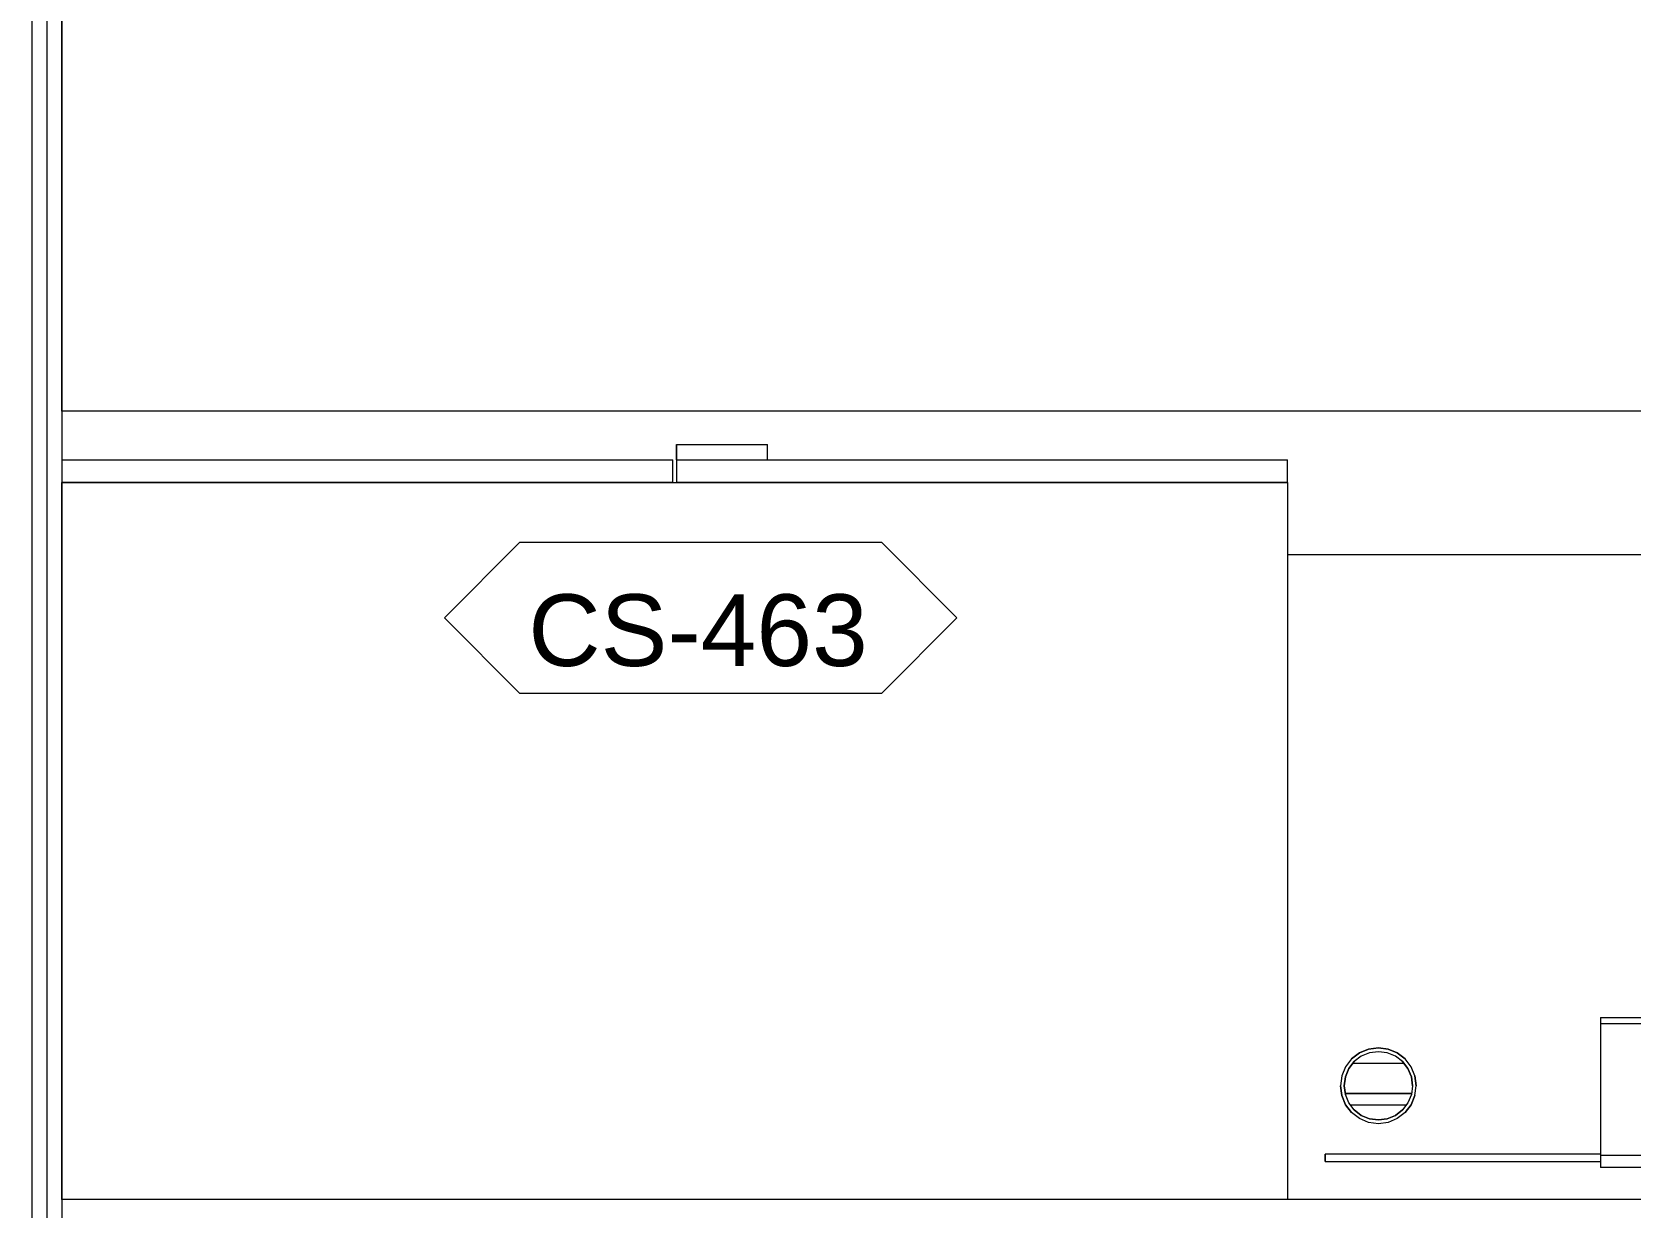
# Model space of a CAD drawing. Header units: centimetres. Extents: x 118932 to 154602, y -32682 to -23521.
# Drawn here: x 128285.1 to 128418.9, y -25857.9 to -25759.6 of the extents above; entities that cross this region are included whole.
import ezdxf

# ---------------------------------------------------------------- set-up
doc = ezdxf.new("R2010")
doc.units = ezdxf.units.CM
doc.header["$LTSCALE"] = 50
doc.header["$MEASUREMENT"] = 0
for name, color, linetype, lineweight, true_color in [('GEN_00_BL_Yazı', 7, 'Continuous', 0, 0x4f5250), ('GEN_02_TF_Mobilya', 7, 'Continuous', 5, 0x745e3d), ('GEN_05_ML_Alçıpan-RefEdit0', 7, 'Continuous', 18, 0x008b29), ('GEN_05_ML_Alçıpan_giydirme', 7, 'Continuous', 18, 0x7ebab5), ('KALACAK DUVARLAR', 7, 'Continuous', 30, 0x005387)]:
    doc.layers.add(name, color=color, linetype=linetype, lineweight=lineweight, true_color=true_color)
doc.layers.add('GEN_02_TF_Halı', color=7, linetype='Continuous', lineweight=5, true_color=0x903373, transparency=0.8)
doc.styles.add('Arial_6', font='arial.ttf', dxfattribs={"height": 59.5325})

# ---------------------------------------------------------------- blocks, each defined once
blk = doc.blocks.new('level -1 d blok duvarlar')
at = {"layer": 'GEN_05_ML_Alçıpan-RefEdit0', "elevation": 0}
blk.add_lwpolyline([(-1115.56, -627.2), (-885.56, -627.2), (-885.56, -710.2), (-868.56, -710.2), (-868.56, -610.2), (-1115.56, -610.2), (-1115.56, -612.7), (-871.06, -612.7), (-871.06, -707.7), (-883.06, -707.7), (-883.06, -624.7), (-1115.56, -624.7)], dxfattribs=at)
at = {"layer": 'GEN_05_ML_Alçıpan_giydirme', "elevation": 0}
for points in [[(-1040, -16.48), (-1118.06, -16.48), (-1118.06, -819.81), (-885.56, -819.81)], [(-1038.75, -16.52), (-1038.75, -17.73), (-1116.81, -17.73), (-1116.81, -818.56), (-885.56, -818.56)], [(-1037.5, -16.52), (-1037.5, -18.98), (-1115.56, -18.98), (-1115.56, -817.31), (-885.56, -817.31)]]:
    blk.add_lwpolyline(points, dxfattribs=at)
blk = doc.blocks.new('FFE-Tag')
at = {"color": 0}
blk.add_wipeout([(-8.761, 0), (-6.189, 2.572), (6.189, 2.572), (8.761, 0), (6.189, -2.572), (-6.189, -2.572)], dxfattribs=at).dxf.layer = 'GEN_00_BL_Yazı'
at = {"layer": 'GEN_00_BL_Yazı', "color": 0}
for p, q in [((-8.761, 0), (-6.189, 2.572)), ((6.189, 2.572), (-6.189, 2.572)), ((8.761, 0), (6.189, 2.572)), ((-8.761, 0), (-6.189, -2.572)), ((8.761, 0), (6.189, -2.572)), ((-6.189, -2.572), (6.189, -2.572))]:
    blk.add_line(p, q, dxfattribs=at)
blk = doc.blocks.new('CS-463')
at = {"layer": 'GEN_00_BL_Yazı', "insert": (-0.22, -1.08), "char_height": 6, "attachment_point": 5, "style": 'Arial_6'}
blk.add_mtext('CS-463', dxfattribs=at)
blk = doc.blocks.new('*U755')
at = {"layer": 'GEN_02_TF_Mobilya'}
for p, q in [((-513, -285), (-513, -304.1)), ((-513, -285), (-513, -304.1)), ((-513, -285), (-27, -285)), ((-513, -285), (-27, -285)), ((-27, -285), (-1.6, -285)), ((-27, -285), (-1.6, -285)), ((-1.6, -304.1), (-1.6, -285)), ((-1.6, -304.1), (-1.6, -285)), ((1.6, -285), (1.6, -304.1)), ((1.6, -285), (27, -285)), ((27, -285), (1.6, -285)), ((1.6, -285), (1.6, -304.1)), ((27, -285), (513, -285)), ((27, -285), (513, -285)), ((513, -304.1), (513, -285)), ((513, -304.1), (513, -285)), ((-1.6, -304.1), (-513, -304.1)), ((-1.6, -304.1), (-513, -304.1)), ((-77.8, -304.1), (-77.8, -316.8)), ((-77.8, -304.1), (-77.8, -316.8)), ((-1.6, -304.1), (-1.6, -316.8)), ((-1.6, -316.8), (-1.6, -304.1)), ((513, -304.1), (1.6, -304.1)), ((513, -304.1), (1.6, -304.1)), ((-1.6, -316.8), (-77.8, -316.8)), ((-1.6, -316.8), (-77.8, -316.8))]:
    blk.add_line(p, q, dxfattribs=at)
at = {"layer": 'GEN_00_BL_Yazı', "xscale": 24.48801272789174, "yscale": 24.48801272789174, "zscale": 24.48801272789174}
blk.add_blockref('FFE-Tag', (-21.8, -171.9), dxfattribs=at)
at = {"layer": 'GEN_02_TF_Mobilya'}
blk.add_lwpolyline([(-513, 315), (513, 315), (513, -285), (-513, -285)], close=True, dxfattribs=at)
at = {"xscale": 10, "yscale": 10, "zscale": 10, "rotation": 179.9999999999595}
blk.add_blockref('CS-463', (-21.8, -171.9), dxfattribs=at)
blk = doc.blocks.new('CS-456.S-L MİNİBAR')
at = {"layer": 'GEN_02_TF_Mobilya'}
for p, q in [((-73.64, 17.29, 0), (-23.48, 17.29, 0)), ((-73.64, 17.29, 0), (-23.48, 17.29, 0)), ((-73.64, 17.29, 0), (-73.64, -36.69, 0)), ((-73.64, 17.29, 0), (-73.64, -36.69, 0)), ((-47.42, -21.45, 0), (-21.1, -21.45, 0)), ((-47.42, -21.45, 0), (-47.42, -21.97, 0)), ((-47.42, -21.45, 0), (-21.1, -21.45, 0)), ((-47.42, -21.45, 0), (-47.42, -21.97, 0)), ((-21.1, -21.97, 0), (-47.42, -21.97, 0)), ((-47.42, -21.97, 0), (-47.42, -32.97, 0)), ((-21.1, -21.97, 0), (-47.42, -21.97, 0)), ((-47.42, -21.97, 0), (-47.42, -32.97, 0)), ((-66.02, -23.99, 0), (-66.85, -24.1, 0)), ((-66.85, -24.1, 0), (-66.02, -23.99, 0)), ((-65.2, -24.1, 0), (-66.02, -23.99, 0)), ((-66.02, -23.99, 0), (-65.2, -24.1, 0)), ((-68.27, -24.92, 0), (-68.77, -25.58, 0)), ((-68.27, -24.92, 0), (-68.77, -25.58, 0)), ((-68.5, -25.73, 0), (-68.04, -25.14, 0)), ((-68.04, -25.14, 0), (-68.5, -25.73, 0)), ((-67.61, -24.41, 0), (-68.27, -24.92, 0)), ((-68.27, -24.92, 0), (-67.61, -24.41, 0)), ((-68.13, -25.26, 0), (-63.92, -25.26, 0)), ((-68.13, -25.26, 0), (-63.92, -25.26, 0)), ((-67.45, -24.69, 0), (-68.04, -25.14, 0)), ((-67.45, -24.69, 0), (-68.04, -25.14, 0)), ((-66.85, -24.1, 0), (-67.61, -24.41, 0)), ((-67.61, -24.41, 0), (-66.85, -24.1, 0)), ((-66.76, -24.4, 0), (-67.45, -24.69, 0)), ((-66.76, -24.4, 0), (-67.45, -24.69, 0)), ((-66.02, -24.31, 0), (-66.76, -24.4, 0)), ((-66.02, -24.31, 0), (-66.76, -24.4, 0)), ((-65.28, -24.4, 0), (-66.02, -24.31, 0)), ((-65.28, -24.4, 0), (-66.02, -24.31, 0)), ((-64.6, -24.69, 0), (-65.28, -24.4, 0)), ((-64.6, -24.69, 0), (-65.28, -24.4, 0)), ((-64.44, -24.41, 0), (-65.2, -24.1, 0)), ((-65.2, -24.1, 0), (-64.44, -24.41, 0)), ((-64, -25.14, 0), (-64.6, -24.69, 0)), ((-64, -25.14, 0), (-64.6, -24.69, 0)), ((-63.78, -24.92, 0), (-64.44, -24.41, 0)), ((-64.44, -24.41, 0), (-63.78, -24.92, 0)), ((-64, -25.14, 0), (-63.55, -25.73, 0)), ((-63.55, -25.73, 0), (-64, -25.14, 0)), ((-63.27, -25.58, 0), (-63.78, -24.92, 0)), ((-63.27, -25.58, 0), (-63.78, -24.92, 0)), ((-69.09, -26.34, 0), (-69.2, -27.16, 0)), ((-69.09, -26.34, 0), (-69.2, -27.16, 0)), ((-68.77, -25.58, 0), (-69.09, -26.34, 0)), ((-68.77, -25.58, 0), (-69.09, -26.34, 0)), ((-68.88, -27.16, 0), (-68.78, -26.42, 0)), ((-68.78, -26.42, 0), (-68.88, -27.16, 0)), ((-68.78, -26.42, 0), (-68.5, -25.73, 0)), ((-68.5, -25.73, 0), (-68.78, -26.42, 0)), ((-63.55, -25.73, 0), (-63.26, -26.42, 0)), ((-63.26, -26.42, 0), (-63.55, -25.73, 0)), ((-62.96, -26.34, 0), (-63.27, -25.58, 0)), ((-62.96, -26.34, 0), (-63.27, -25.58, 0)), ((-63.26, -26.42, 0), (-63.17, -27.16, 0)), ((-63.17, -27.16, 0), (-63.26, -26.42, 0)), ((-62.96, -26.34, 0), (-62.85, -27.16, 0)), ((-62.85, -27.16, 0), (-62.96, -26.34, 0)), ((-69.09, -27.98, 0), (-69.2, -27.16, 0)), ((-69.2, -27.16, 0), (-69.09, -27.98, 0)), ((-68.77, -28.75, 0), (-69.09, -27.98, 0)), ((-69.09, -27.98, 0), (-68.77, -28.75, 0)), ((-68.78, -27.9, 0), (-68.88, -27.16, 0)), ((-68.88, -27.16, 0), (-68.78, -27.9, 0)), ((-68.8, -27.8, 0), (-63.25, -27.8, 0)), ((-63.25, -27.8, 0), (-68.8, -27.8, 0)), ((-68.5, -28.59, 0), (-68.78, -27.9, 0)), ((-68.5, -28.59, 0), (-68.78, -27.9, 0)), ((-63.26, -27.9, 0), (-63.55, -28.59, 0)), ((-63.26, -27.9, 0), (-63.55, -28.59, 0)), ((-62.96, -27.98, 0), (-63.27, -28.75, 0)), ((-63.27, -28.75, 0), (-62.96, -27.98, 0)), ((-63.17, -27.16, 0), (-63.26, -27.9, 0)), ((-63.17, -27.16, 0), (-63.26, -27.9, 0)), ((-62.96, -27.98, 0), (-62.85, -27.16, 0)), ((-62.96, -27.98, 0), (-62.85, -27.16, 0)), ((-68.27, -29.41, 0), (-68.77, -28.75, 0)), ((-68.77, -28.75, 0), (-68.27, -29.41, 0)), ((-68.04, -29.18, 0), (-68.5, -28.59, 0)), ((-68.04, -29.18, 0), (-68.5, -28.59, 0)), ((-68.38, -28.75, 0), (-63.67, -28.75, 0)), ((-68.38, -28.75, 0), (-63.67, -28.75, 0)), ((-67.61, -29.91, 0), (-68.27, -29.41, 0)), ((-67.61, -29.91, 0), (-68.27, -29.41, 0)), ((-68.04, -29.18, 0), (-67.45, -29.64, 0)), ((-67.45, -29.64, 0), (-68.04, -29.18, 0)), ((-64.6, -29.64, 0), (-64, -29.18, 0)), ((-64, -29.18, 0), (-64.6, -29.64, 0)), ((-63.78, -29.41, 0), (-64.44, -29.91, 0)), ((-63.78, -29.41, 0), (-64.44, -29.91, 0)), ((-63.55, -28.59, 0), (-64, -29.18, 0)), ((-63.55, -28.59, 0), (-64, -29.18, 0)), ((-63.27, -28.75, 0), (-63.78, -29.41, 0)), ((-63.78, -29.41, 0), (-63.27, -28.75, 0)), ((-66.85, -30.23, 0), (-67.61, -29.91, 0)), ((-66.85, -30.23, 0), (-67.61, -29.91, 0)), ((-67.45, -29.64, 0), (-66.76, -29.92, 0)), ((-66.76, -29.92, 0), (-67.45, -29.64, 0)), ((-66.02, -30.34, 0), (-66.85, -30.23, 0)), ((-66.02, -30.34, 0), (-66.85, -30.23, 0)), ((-66.76, -29.92, 0), (-66.02, -30.02, 0)), ((-66.02, -30.02, 0), (-66.76, -29.92, 0)), ((-66.02, -30.02, 0), (-65.28, -29.92, 0)), ((-65.28, -29.92, 0), (-66.02, -30.02, 0)), ((-65.2, -30.23, 0), (-66.02, -30.34, 0)), ((-65.2, -30.23, 0), (-66.02, -30.34, 0)), ((-65.28, -29.92, 0), (-64.6, -29.64, 0)), ((-64.6, -29.64, 0), (-65.28, -29.92, 0)), ((-64.44, -29.91, 0), (-65.2, -30.23, 0)), ((-64.44, -29.91, 0), (-65.2, -30.23, 0)), ((-70.47, -32.88, 0), (-70.47, -33.51, 0)), ((-47.42, -32.88, 0), (-70.47, -32.88, 0)), ((-47.42, -32.88, 0), (-70.47, -32.88, 0)), ((-70.47, -33.51, 0), (-70.47, -32.88, 0)), ((-47.42, -32.97, 0), (-47.42, -34.01, 0)), ((-47.42, -32.97, 0), (-21.1, -32.97, 0)), ((-47.42, -32.97, 0), (-47.42, -34.01, 0)), ((-47.42, -32.97, 0), (-21.1, -32.97, 0)), ((-70.47, -33.51, 0), (-47.42, -33.51, 0)), ((-70.47, -33.51, 0), (-47.42, -33.51, 0)), ((-21.1, -34.01, 0), (-47.42, -34.01, 0)), ((-21.1, -34.01, 0), (-47.42, -34.01, 0)), ((-21.1, -36.69, 0), (-73.64, -36.69, 0)), ((-21.1, -36.69, 0), (-73.64, -36.69, 0))]:
    blk.add_line(p, q, dxfattribs=at)
blk = doc.blocks.new('PPBamako_Level-1_TefrisOda')
at = {"layer": 'GEN_02_TF_Halı'}
blk.add_lwpolyline([(-903.05, -556.29), (-1123.05, -556.29), (-1123.05, -56.29), (-903.05, -56.29)], close=True, dxfattribs=at)
at = {"layer": 'GEN_02_TF_Mobilya', "xscale": 0.1000000000000008, "yscale": 0.1000000000000008, "zscale": 0.1000000000000008, "rotation": 180}
blk.add_blockref('*U755', (-1071.75, -590.77, 0), dxfattribs=at)
at = {"layer": 'KALACAK DUVARLAR'}
blk.add_blockref('CS-456.S-L MİNİBAR', (-946.81, -585.58, 0), dxfattribs=at)

msp = doc.modelspace()

# ---------------------------------------------------------------- block references
at = {"color": 254, "true_color": 0xddb3d4}
msp.add_blockref('level -1 d blok duvarlar', (129403.17, -25247.06, 0), dxfattribs=at)

# ---------------------------------------------------------------- next in the draw order: block references
msp.add_blockref('PPBamako_Level-1_TefrisOda', (129410.67, -25234.99, 0))

doc.saveas('drawing.dxf')
